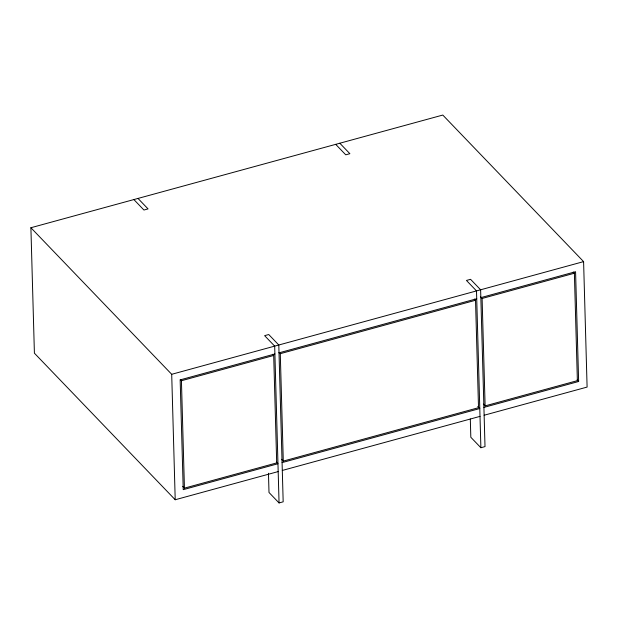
<?xml version="1.0" encoding="UTF-8"?>
<svg xmlns="http://www.w3.org/2000/svg" width="618" height="618" viewBox="0 0 618 618"><rect width="100%" height="100%" fill="white"/><g stroke="black" fill="none" stroke-linecap="round" stroke-linejoin="round"><path stroke-width="0.93" d="M278.185 471.58L175.211 499.753L34.407 353.187L30.9 227.733L442.789 115.056L583.593 261.623L587.1 387.077L484.126 415.242M30.9 227.733L171.704 374.299L583.593 261.623M274.894 353.967L180.162 379.885L183.229 489.657L277.961 463.739L276.455 462.171M279.019 352.839L476.725 298.757M480.843 297.629L575.574 271.719L578.641 381.491L483.909 407.401M180.278 379.529L181.429 380.727L273.697 355.481L276.694 462.905L184.434 488.143L182.704 486.351M279.135 352.484L280.286 353.681L475.52 300.271L478.517 407.695L283.283 461.098L281.561 459.305M480.387 296.671L482.11 298.471L574.377 273.233L577.374 380.649L485.115 405.887L483.384 404.095M282.078 462.612L479.792 408.529L477.776 406.435M282.302 470.452L480.008 416.37M279.058 502.944L283.175 501.816L278.795 344.998L268.737 334.531L264.62 335.659L274.678 346.126L279.058 502.944L269 492.476L268.467 473.233M480.881 447.733L485.006 446.605L480.626 289.788L470.568 279.321L466.443 280.448L476.501 290.916L480.881 447.733L470.823 437.266L470.313 418.989M573.226 272.036L574.377 273.233M577.135 379.916L578.641 381.491M339.815 143.221L349.873 153.689L345.756 154.817L335.698 144.349M474.369 299.073L475.52 300.271M137.992 198.432L148.05 208.907L143.932 210.027L133.874 199.56M272.546 354.284L273.697 355.481M482.11 298.471L485.115 405.887M280.286 353.681L283.283 461.098M181.429 380.727L184.434 488.143M171.704 374.299L175.211 499.753"/></g></svg>
